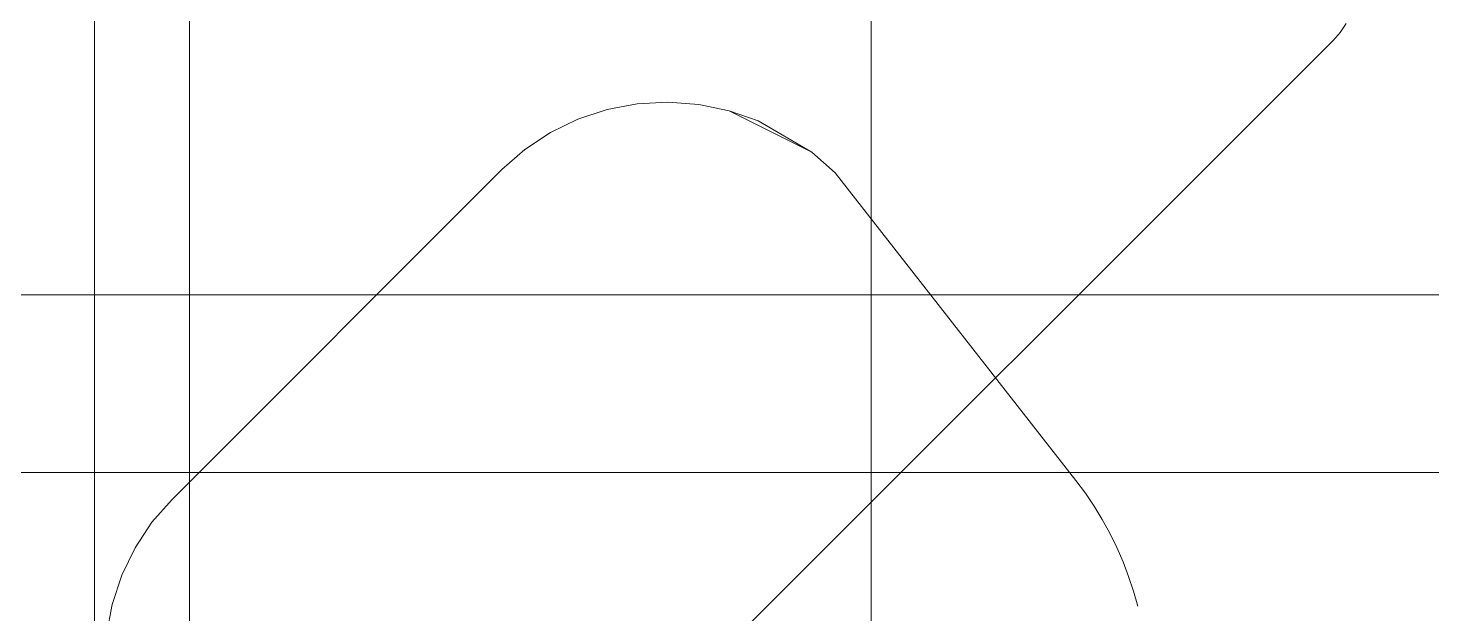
# Model space of a CAD drawing. Extents: x -566 to 72611, y -487 to 32334.
# Drawn here: x 79.47 to 102.06, y 277.86 to 287.3 of the extents above; entities that cross this region are included whole.
import ezdxf

# ---------------------------------------------------------------- set-up
doc = ezdxf.new("R2010")
doc.units = 0
doc.header["$LTSCALE"] = 0.5
doc.header["$MEASUREMENT"] = 0
doc.layers.add('ceilling', color=141, linetype='CONTINUOUS', lineweight=18)
doc.layers.add('floor', color=7, linetype='CONTINUOUS', lineweight=5, true_color=0xcfcfcf)
doc.layers.add('layout', color=7, linetype='CONTINUOUS', lineweight=5, true_color=0xcfcfcf)

msp = doc.modelspace()

# ---------------------------------------------------------------- hatches: boundary and pattern name
at = {"layer": 'floor'}
h = msp.add_hatch(dxfattribs=at)
h.set_pattern_fill('ANSI37', color=256, scale=100, angle=45)
h.set_pattern_definition([(90, (243.028, 267.632), (-12.5, 9e-16), []), (180, (243.028, 267.632), (-9e-16, -12.5), [])])
h.paths.add_polyline_path([(253.46925, 349.5), (154.11744, 349.5), (154.11744, 348.5), (101.14781, 348.5), (101.14781, 349.5), (0, 349.5), (0, 344.5), (36, 344.5, -0.33835703), (0, 308.66941), (0, 308.5), (0, 173.75), (253.46925, 173.75)])
h.paths.add_polyline_path([(36, 344.5), (0, 344.5), (0, 308.66941, 0.33835703)], flags=17)
h.paths.add_polyline_path([(253.46925, 173.75), (0, 173.75), (0, 173.74997), (0, 169.75), (253.46925, 169.75)])
h.paths.add_polyline_path([(253.46925, 169.75), (0, 169.75), (0, 149.21137), (36, 149.21137, -0.33835703), (0, 113.38078), (0, 113.21137), (0, 29.94998), (0, -5), (253.46925, -5)])
h.paths.add_polyline_path([(36, 149.21137), (0, 149.21137), (0, 113.38078, 0.33835703)], flags=17)
h.paths.add_polyline_path([(575.25, 169.75), (510, 169.75), (474.75, 169.75), (327.5, 169.75), (285.46925, 169.75), (285.46925, 165.75), (253.46925, 165.75), (253.46925, -5), (263.99725, -5), (263.99725, 95.99051), (287, 95.99051), (287, 97.5), (292, 97.5), (292, -5), (341.25, -5), (341.25, 13.02988), (341.25012, 15.02988), (346.24839, 15.02988, 0.36108524), (374.08728, 41.24999), (346.25012, 41.24999), (346.25012, 42.99999), (341.25, 42.99999), (341.25, 44.99999), (341.25, 97.5), (357.75, 97.5), (405.75, 97.5), (575.25, 97.5)])

# ---------------------------------------------------------------- linework, layer by layer
at = {"layer": 'ceilling'}
for p, q in [((82.06343, 349.5), (82.06343, 173.75)), ((0, 283), (533.5, 283))]:
    msp.add_line(p, q, dxfattribs=at)
at = {"layer": 'layout'}
for points in [[(100.68103, 287.36836, -69.72025), (100.58704, 287.22447, -69.73263), (100.68259, 287.36749, -69.73263)], [(79.66673, 266.28823, -69.73263), (100.47228, 287.09633, -69.72025), (79.66554, 266.28959, -69.72025)], [(100.47228, 287.09633, -69.72025), (79.66673, 266.28823, -69.73263), (100.47355, 287.09506, -69.73263)], [(100.47355, 287.09506, -69.73263), (100.58561, 287.22555, -69.72025), (100.47228, 287.09633, -69.72025)], [(100.58561, 287.22555, -69.72025), (100.47355, 287.09506, -69.73263), (100.58704, 287.22447, -69.73263)], [(89.27104, 286.07538, -79.38364), (89.76589, 286.10291, -80.51045), (89.27104, 286.07538, -80.51045)], [(89.76589, 286.10291, -80.51045), (89.27104, 286.07538, -79.38364), (89.76589, 286.10291, -79.38364)], [(90.26133, 286.0656, -79.38364), (89.76589, 286.10291, -80.51045), (89.76589, 286.10291, -79.38364)], [(89.76589, 286.10291, -80.51045), (90.26133, 286.0656, -79.38364), (90.26133, 286.0656, -80.51045)], [(88.31694, 285.82856, -79.38364), (88.78527, 285.98339, -80.51045), (88.31694, 285.82856, -80.51045)], [(88.78527, 285.98339, -80.51045), (88.31694, 285.82856, -79.38364), (88.78527, 285.98339, -79.38364)], [(88.78527, 285.98339, -79.38364), (89.27104, 286.07538, -80.51045), (88.78527, 285.98339, -80.51045)], [(89.27104, 286.07538, -80.51045), (88.78527, 285.98339, -79.38364), (89.27104, 286.07538, -79.38364)], [(90.74902, 285.96392, -79.38364), (90.26133, 286.0656, -80.51045), (90.26133, 286.0656, -79.38364)], [(90.26133, 286.0656, -80.51045), (90.74902, 285.96392, -79.38364), (90.74902, 285.96392, -80.51045)], [(91.2205, 285.79977, -79.38364), (90.74902, 285.96392, -80.51045), (90.74902, 285.96392, -79.38364)], [(90.74902, 285.96392, -80.51045), (91.2205, 285.79977, -79.38364), (92.08307, 285.29611, -80.51045)], [(87.87402, 285.61352, -79.38364), (88.31694, 285.82856, -80.51045), (87.87402, 285.61352, -80.51045)], [(88.31694, 285.82856, -80.51045), (87.87402, 285.61352, -79.38364), (88.31694, 285.82856, -79.38364)], [(87.46423, 285.34184, -79.38364), (87.87402, 285.61352, -80.51045), (87.46423, 285.34184, -80.51045)], [(87.87402, 285.61352, -80.51045), (87.46423, 285.34184, -79.38364), (87.87402, 285.61352, -79.38364)], [(87.09435, 285.01839, -79.38364), (87.46423, 285.34184, -80.51045), (87.09435, 285.01839, -80.51045)], [(87.46423, 285.34184, -80.51045), (87.09435, 285.01839, -79.38364), (87.46423, 285.34184, -79.38364)], [(92.45934, 284.96528, -79.38364), (92.08307, 285.29611, -80.51045), (92.08307, 285.29611, -79.38364)], [(92.08307, 285.29611, -80.51045), (92.45934, 284.96528, -79.38364), (92.45934, 284.96528, -80.51045)], [(81.78248, 279.70652, -79.38364), (87.09435, 285.01839, -80.51045), (81.78248, 279.70652, -80.51045)], [(87.09435, 285.01839, -80.51045), (81.78248, 279.70652, -79.38364), (87.09435, 285.01839, -79.38364)], [(96.33352, 280.00891, -79.38364), (92.45934, 284.96528, -80.51045), (92.45934, 284.96528, -79.38364)], [(92.45934, 284.96528, -80.51045), (96.33352, 280.00891, -79.38364), (96.33352, 280.00891, -80.51045)], [(96.48472, 279.80604, -79.38364), (96.33352, 280.00891, -80.51045), (96.33352, 280.00891, -79.38364)], [(96.33352, 280.00891, -80.51045), (96.48472, 279.80604, -79.38364), (96.48472, 279.80604, -80.51045)], [(96.62637, 279.59655, -79.38364), (96.48472, 279.80604, -80.51045), (96.48472, 279.80604, -79.38364)], [(96.48472, 279.80604, -80.51045), (96.62637, 279.59655, -79.38364), (96.62637, 279.59655, -80.51045)], [(81.45901, 279.33661, -79.38364), (81.78248, 279.70652, -80.51045), (81.45901, 279.33661, -80.51045)], [(81.78248, 279.70652, -80.51045), (81.45901, 279.33661, -79.38364), (81.78248, 279.70652, -79.38364)], [(96.7582, 279.38087, -79.38364), (96.62637, 279.59655, -80.51045), (96.62637, 279.59655, -79.38364)], [(96.62637, 279.59655, -80.51045), (96.7582, 279.38087, -79.38364), (96.7582, 279.38087, -80.51045)], [(81.18732, 278.92682, -79.38364), (81.45901, 279.33661, -80.51045), (81.18732, 278.92682, -80.51045)], [(81.45901, 279.33661, -80.51045), (81.18732, 278.92682, -79.38364), (81.45901, 279.33661, -79.38364)], [(96.87992, 279.1594, -79.38364), (96.7582, 279.38087, -80.51045), (96.7582, 279.38087, -79.38364)], [(96.7582, 279.38087, -80.51045), (96.87992, 279.1594, -79.38364), (96.87992, 279.1594, -80.51045)], [(96.99125, 278.93271, -79.38364), (96.87992, 279.1594, -80.51045), (96.87992, 279.1594, -79.38364)], [(96.87992, 279.1594, -80.51045), (96.99125, 278.93271, -79.38364), (96.99125, 278.93271, -80.51045)], [(80.97231, 278.48393, -79.38364), (81.18732, 278.92682, -80.51045), (80.97231, 278.48393, -80.51045)], [(81.18732, 278.92682, -80.51045), (80.97231, 278.48393, -79.38364), (81.18732, 278.92682, -79.38364)], [(96.99125, 278.93271, -80.51045), (97.09194, 278.70125, -79.38364), (97.09194, 278.70125, -80.51045)], [(96.99125, 278.93271, -79.38364), (96.99125, 278.93271, -80.51045), (97.09194, 278.70125, -79.38364)], [(97.18173, 278.46563, -79.38364), (97.09194, 278.70125, -80.51045), (97.09194, 278.70125, -79.38364)], [(97.09194, 278.70125, -80.51045), (97.18173, 278.46563, -79.38364), (97.18173, 278.46563, -80.51045)], [(80.81746, 278.01557, -79.38364), (80.97231, 278.48393, -80.51045), (80.81746, 278.01557, -80.51045)], [(80.97231, 278.48393, -80.51045), (80.81746, 278.01557, -79.38364), (80.97231, 278.48393, -79.38364)], [(97.26052, 278.22625, -79.38364), (97.18173, 278.46563, -80.51045), (97.18173, 278.46563, -79.38364)], [(97.18173, 278.46563, -80.51045), (97.26052, 278.22625, -79.38364), (97.26052, 278.22625, -80.51045)], [(97.3281, 277.98362, -79.38364), (97.26052, 278.22625, -80.51045), (97.26052, 278.22625, -79.38364)], [(97.26052, 278.22625, -80.51045), (97.3281, 277.98362, -79.38364), (97.3281, 277.98362, -80.51045)], [(80.72549, 277.52983, -79.38364), (80.81746, 278.01557, -80.51045), (80.72549, 277.52983, -80.51045)], [(80.81746, 278.01557, -80.51045), (80.72549, 277.52983, -79.38364), (80.81746, 278.01557, -79.38364)]]:
    msp.add_3dface(points, dxfattribs=at)

doc.saveas('drawing.dxf')
